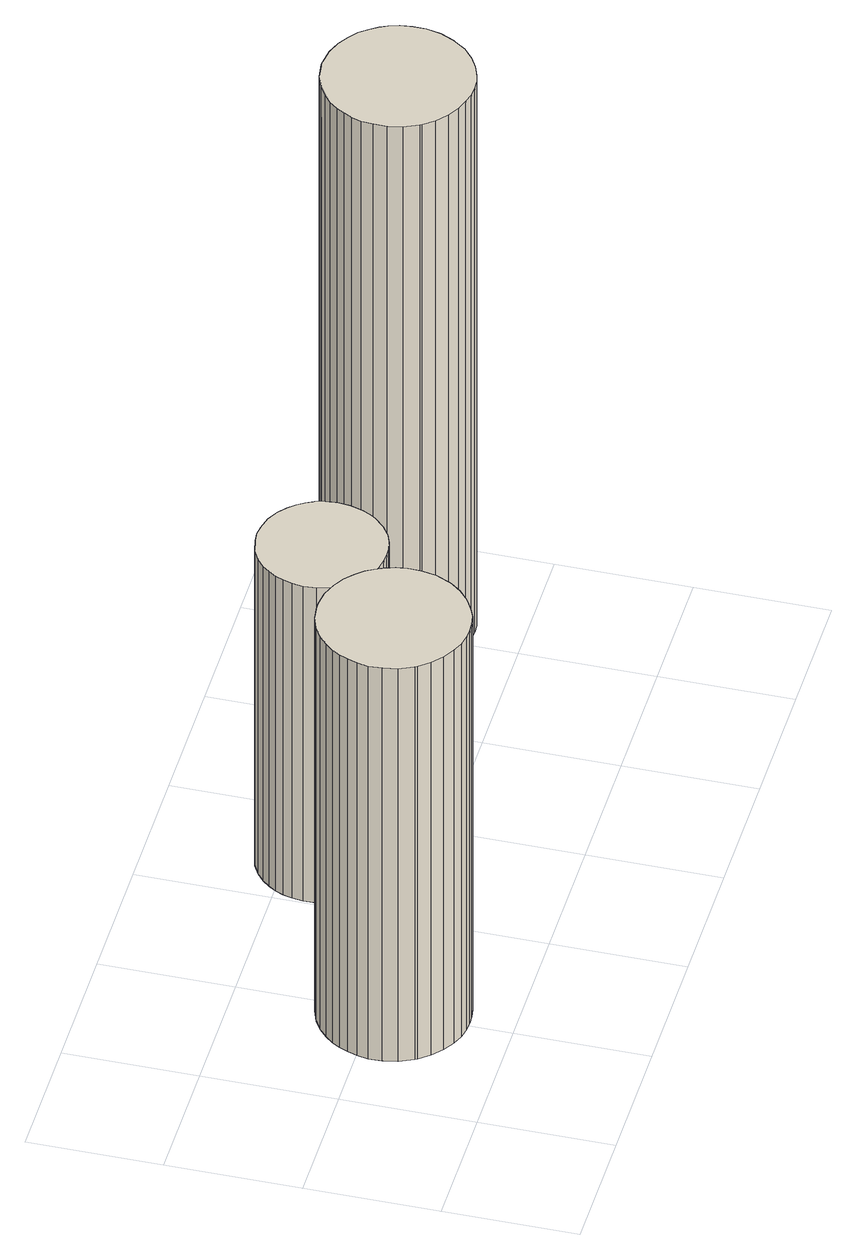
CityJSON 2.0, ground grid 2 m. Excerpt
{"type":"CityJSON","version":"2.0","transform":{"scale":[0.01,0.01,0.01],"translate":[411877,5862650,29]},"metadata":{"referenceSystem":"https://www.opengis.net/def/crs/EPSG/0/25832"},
"CityObjects":{
"building1":{"type":"Building","attributes":{"Gemeindeschluessel":"03454042","AbsoluteHoehe":"29.412","MittlereTraufHoehe":"36.559","Firsthoehe":"36.559","function":"51003_1201","roofType":"1000","measuredHeight":7.15},"address":[{"country":"Germany","locality":"Rastdorf"}],"geometry":[{"type":"MultiSurface","lod":"1","boundaries":[[[0,1,2,3,4,5,6,7,8,9,10,11,12,13,14,15,16,17,18,19,20,21,22,23,24,25,26,27,28,29,30,31,32,33,34,35,36,37,38,39]],[[40,41,42,43,44,45,46,47,48,49,50,51,52,53,54,55,56,57,58,59,60,61,62,63,64,65,66,67,68,69,70,71,72,73,74,75,76,77,78,79]],[[40,79,39,38]],[[41,40,38,37]],[[42,41,37,36]],[[43,42,36,35]],[[44,43,35,34]],[[45,44,34,33]],[[46,45,33,32]],[[47,46,32,31]],[[48,47,31,30]],[[49,48,30,29]],[[50,49,29,28]],[[51,50,28,27]],[[52,51,27,26]],[[53,52,26,25]],[[54,53,25,24]],[[55,54,24,23]],[[56,55,23,22]],[[57,56,22,21]],[[58,57,21,20]],[[59,58,20,19]],[[60,59,19,18]],[[61,60,18,17]],[[62,61,17,16]],[[63,62,16,15]],[[64,63,15,14]],[[65,64,14,13]],[[66,65,13,12]],[[67,66,12,11]],[[68,67,11,10]],[[69,68,10,9]],[[70,69,9,8]],[[71,70,8,7]],[[72,71,7,6]],[[73,72,6,5]],[[74,73,5,4]],[[75,74,4,3]],[[76,75,3,2]],[[77,76,2,1]],[[78,77,1,0]],[[79,78,0,39]]]}]},
"building2":{"type":"Building","attributes":{"Gemeindeschluessel":"03454042","AbsoluteHoehe":"29.499","MittlereTraufHoehe":"35.233","Firsthoehe":"35.233","function":"51003_1201","roofType":"1000","measuredHeight":5.73},"address":[{"country":"Germany","locality":"Rastdorf"}],"geometry":[{"type":"MultiSurface","lod":"1","boundaries":[[[80,81,82,83,84,85,86,87,88,89,90,91,92,93,94,95,96,97,98,99,100,101,102,103,104,105,106,107,108,109,110,111,112,113,114,115]],[[116,117,118,119,120,121,122,123,124,125,126,127,128,129,130,131,132,133,134,135,136,137,138,139,140,141,142,143,144,145,146,147,148,149,150,151]],[[116,151,115,114]],[[117,116,114,113]],[[118,117,113,112]],[[119,118,112,111]],[[120,119,111,110]],[[121,120,110,109]],[[122,121,109,108]],[[123,122,108,107]],[[124,123,107,106]],[[125,124,106,105]],[[126,125,105,104]],[[127,126,104,103]],[[128,127,103,102]],[[129,128,102,101]],[[130,129,101,100]],[[131,130,100,99]],[[132,131,99,98]],[[133,132,98,97]],[[134,133,97,96]],[[135,134,96,95]],[[136,135,95,94]],[[137,136,94,93]],[[138,137,93,92]],[[139,138,92,91]],[[140,139,91,90]],[[141,140,90,89]],[[142,141,89,88]],[[143,142,88,87]],[[144,143,87,86]],[[145,144,86,85]],[[146,145,85,84]],[[147,146,84,83]],[[148,147,83,82]],[[149,148,82,81]],[[150,149,81,80]],[[151,150,80,115]]]}]},
"building3":{"type":"Building","attributes":{"Gemeindeschluessel":"03454042","AbsoluteHoehe":"29.528","MittlereTraufHoehe":"39.431","Firsthoehe":"39.431","function":"51003_1201","roofType":"1000","measuredHeight":9.9},"address":[{"country":"Germany","locality":"Rastdorf"}],"geometry":[{"type":"MultiSurface","lod":"1","boundaries":[[[152,153,154,155,156,157,158,159,160,161,162,163,164,165,166,167,168,169,170,171,172,173,174,175,176,177,178,179,180,181,182,183,184,185,186,187,188,189,190,191]],[[192,193,194,195,196,197,198,199,200,201,202,203,204,205,206,207,208,209,210,211,212,213,214,215,216,217,218,219,220,221,222,223,224,225,226,227,228,229,230,231]],[[192,231,191,190]],[[193,192,190,189]],[[194,193,189,188]],[[195,194,188,187]],[[196,195,187,186]],[[197,196,186,185]],[[198,197,185,184]],[[199,198,184,183]],[[200,199,183,182]],[[201,200,182,181]],[[202,201,181,180]],[[203,202,180,179]],[[204,203,179,178]],[[205,204,178,177]],[[206,205,177,176]],[[207,206,176,175]],[[208,207,175,174]],[[209,208,174,173]],[[210,209,173,172]],[[211,210,172,171]],[[212,211,171,170]],[[213,212,170,169]],[[214,213,169,168]],[[215,214,168,167]],[[216,215,167,166]],[[217,216,166,165]],[[218,217,165,164]],[[219,218,164,163]],[[220,219,163,162]],[[221,220,162,161]],[[222,221,161,160]],[[223,222,160,159]],[[224,223,159,158]],[[225,224,158,157]],[[226,225,157,156]],[[227,226,156,155]],[[228,227,155,154]],[[229,228,154,153]],[[230,229,153,152]],[[231,230,152,191]]]}]}
},
"vertices":[
[113,115,756],[126,99,756],[142,85,756],[160,75,756],[176,68,756],[192,65,756],[206,64,756],[220,65,756],[236,68,756],[252,75,756],[270,85,756],[286,99,756],[299,115,756],[301,119,756],[311,140,756],[315,162,756],[316,182,756],[313,199,756],[308,214,756],[302,227,756],[295,239,756],[284,251,756],[271,263,756],[254,273,756],[233,281,756],[210,284,756],[206,284,756],[202,284,756],[179,281,756],[158,273,756],[141,263,756],[128,251,756],[117,239,756],[110,227,756],[104,214,756],[99,199,756],[96,182,756],[97,162,756],[101,140,756],[111,119,756],[101,140,41],[97,162,41],[96,182,41],[99,199,41],[104,214,41],[110,227,41],[117,239,41],[128,251,41],[141,263,41],[158,273,41],[179,281,41],[202,284,41],[206,284,41],[210,284,41],[233,281,41],[254,273,41],[271,263,41],[284,251,41],[295,239,41],[302,227,41],[308,214,41],[313,199,41],[316,182,41],[315,162,41],[311,140,41],[301,119,41],[299,115,41],[286,99,41],[270,85,41],[252,75,41],[236,68,41],[220,65,41],[206,64,41],[192,65,41],[176,68,41],[160,75,41],[142,85,41],[126,99,41],[113,115,41],[111,119,41],
[409,300,623],[415,293,623],[430,278,623],[446,267,623],[461,261,623],[476,258,623],[489,257,623],[502,258,623],[516,261,623],[532,267,623],[548,278,623],[563,293,623],[568,300,623],[575,314,623],[581,334,623],[583,353,623],[581,370,623],[577,384,623],[571,396,623],[564,407,623],[554,418,623],[541,429,623],[524,438,623],[504,443,623],[489,445,623],[473,443,623],[453,438,623],[436,429,623],[423,418,623],[414,407,623],[406,396,623],[401,384,623],[397,370,623],[395,353,623],[396,334,623],[402,314,623],[396,334,50],[395,353,50],[397,370,50],[401,384,50],[406,396,50],[414,407,50],[423,418,50],[436,429,50],[453,438,50],[473,443,50],[489,445,50],[504,443,50],[524,438,50],[541,429,50],[554,418,50],[564,407,50],[571,396,50],[577,384,50],[581,370,50],[583,353,50],[581,334,50],[575,314,50],[568,300,50],[563,293,50],[548,278,50],[532,267,50],[516,261,50],[502,258,50],[489,257,50],[476,258,50],[461,261,50],[446,267,50],[430,278,50],[415,293,50],[409,300,50],[402,314,50],
[923,319,1043],[935,302,1043],[952,288,1043],[969,278,1043],[986,272,1043],[1001,268,1043],[1016,267,1043],[1030,268,1043],[1045,272,1043],[1062,278,1043],[1079,288,1043],[1096,302,1043],[1108,319,1043],[1110,322,1043],[1120,343,1043],[1125,365,1043],[1125,385,1043],[1123,403,1043],[1118,418,1043],[1112,430,1043],[1104,442,1043],[1094,455,1043],[1080,466,1043],[1064,476,1043],[1043,484,1043],[1019,487,1043],[1016,488,1043],[1012,487,1043],[988,484,1043],[967,476,1043],[951,466,1043],[937,455,1043],[927,442,1043],[919,430,1043],[913,418,1043],[908,403,1043],[906,385,1043],[906,365,1043],[911,343,1043],[921,322,1043],[911,343,53],[906,365,53],[906,385,53],[908,403,53],[913,418,53],[919,430,53],[927,442,53],[937,455,53],[951,466,53],[967,476,53],[988,484,53],[1012,487,53],[1016,488,53],[1019,487,53],[1043,484,53],[1064,476,53],[1080,466,53],[1094,455,53],[1104,442,53],[1112,430,53],[1118,418,53],[1123,403,53],[1125,385,53],[1125,365,53],[1120,343,53],[1110,322,53],[1108,319,53],[1096,302,53],[1079,288,53],[1062,278,53],[1045,272,53],[1030,268,53],[1016,267,53],[1001,268,53],[986,272,53],[969,278,53],[952,288,53],[935,302,53],[923,319,53],[921,322,53]
]}
